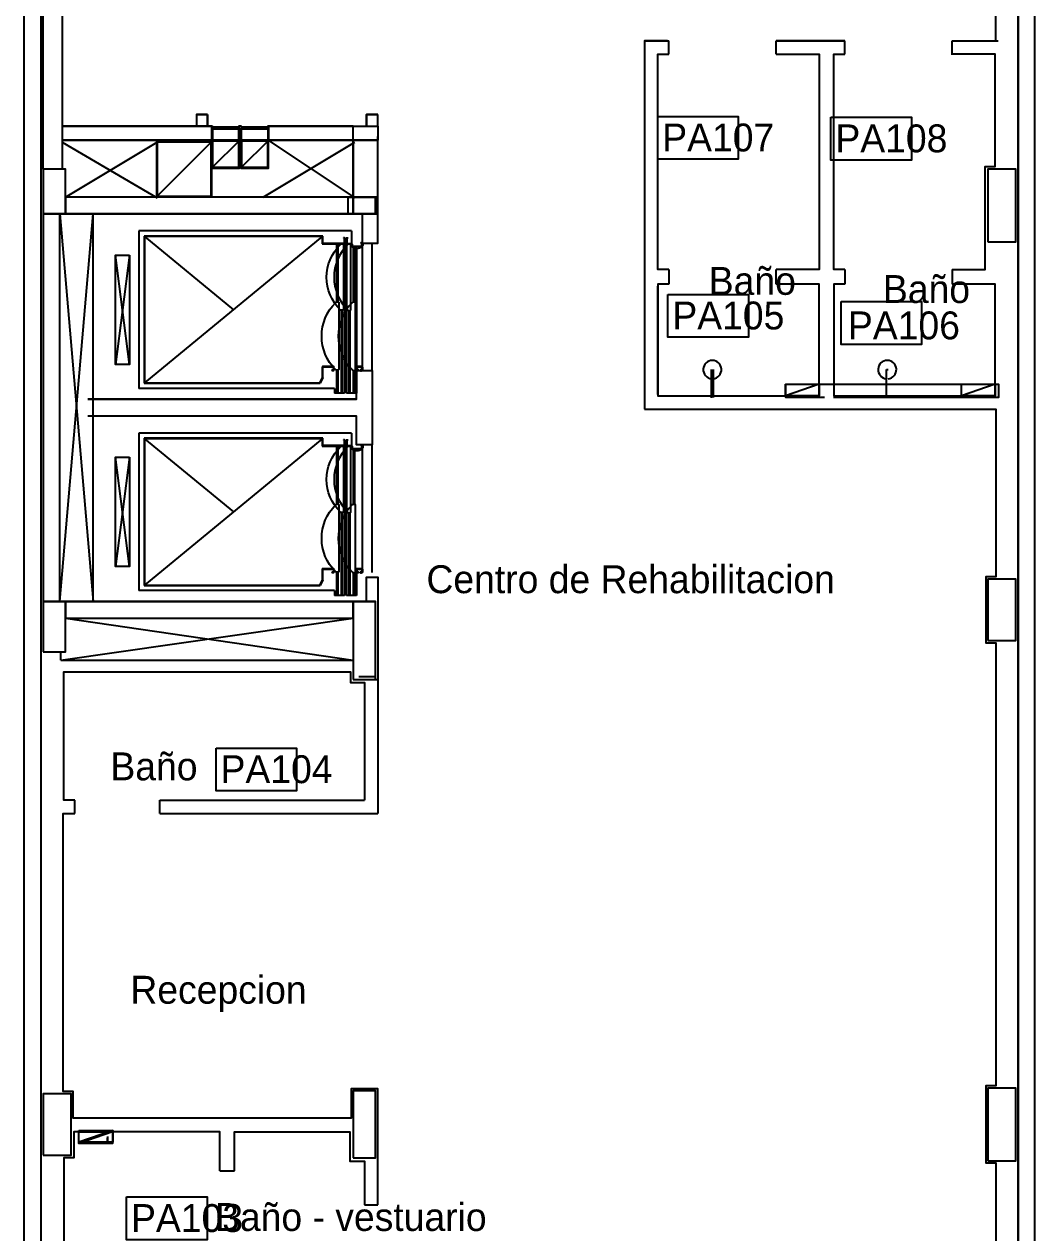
# Model space of a CAD drawing. Header units: millimetres. Extents: x 1473.7 to 1568.7, y 1808.4 to 1881.8.
# Drawn here: x 1500.62 to 1509.68, y 1855.79 to 1866.62 of the extents above; entities that cross this region are included whole.
import ezdxf

# ---------------------------------------------------------------- set-up
doc = ezdxf.new("R2010")
doc.units = ezdxf.units.MM
doc.layers.get('0').update_dxf_attribs({"linetype": 'CONTINUOUS'})
for name, color, linetype in [('0-OBSERVACIONES', 6, 'CONTINUOUS'), ('0000-TEXTO', 7, 'CONTINUOUS'), ('00000-CROQUIS', 6, 'CONTINUOUS'), ('AR - ASCENSOR', 1, 'CONTINUOUS'), ('AR - CAJAS', 1, 'CONTINUOUS'), ('AR - LADRILLO VISTO', 3, 'CONTINUOUS'), ('AR - PROYECCION 1', 2, 'CONTINUOUS'), ('AR - PROYECCION 2', 1, 'CONTINUOUS'), ('AR - REVESTIMIENTO', 21, 'CONTINUOUS'), ('AR - REVOQUE', 8, 'CONTINUOUS'), ('AV-HUMO', 6, 'CONTINUOUS'), ('AV-PLENO', 9, 'CONTINUOUS'), ('ELEVADOR', 4, 'CONTINUOUS'), ('ES - LINEA OFICIAL', 6, 'CONTINUOUS'), ('ES-COLUMNAS', 5, 'CONTINUOUS'), ('ES-TABIQUES', 5, 'CONTINUOUS'), ('ESTRUCTURA', 3, 'CONTINUOUS'), ('MURO', 7, 'CONTINUOUS'), ('TEXTO', 7, 'CONTINUOUS')]:
    doc.layers.add(name, color=color, linetype=linetype)

msp = doc.modelspace()

# ---------------------------------------------------------------- linework, layer by layer
at = {"color": 5}
for p, q in [((1506.404941, 1866.353462), (1506.404941, 1866.473462)), ((1507.364941, 1866.353462), (1507.364941, 1866.473462)), ((1507.982441, 1866.353462), (1507.982441, 1866.473462)), ((1508.942441, 1866.348462), (1508.942441, 1866.473462)), ((1506.404941, 1864.423462), (1506.404941, 1864.293462)), ((1507.364941, 1864.293462), (1507.364941, 1864.423462)), ((1507.982441, 1864.423462), (1507.982441, 1864.293462)), ((1508.942441, 1864.423462), (1508.942441, 1864.293462)), ((1500.954941, 1860.923462), (1500.954941, 1860.998462)), ((1500.954941, 1860.923462), (1503.574941, 1860.923462)), ((1501.079941, 1859.548462), (1501.079941, 1859.668462)), ((1501.839941, 1859.548462), (1501.839941, 1859.668462)), ((1502.379941, 1856.346075), (1502.509941, 1856.346075)), ((1503.674941, 1856.041498), (1503.794941, 1856.041498))]:
    msp.add_line(p, q, dxfattribs=at)
at = {"color": 2}
for p, q in [((1503.694941, 1865.813436), (1503.794941, 1865.813436)), ((1503.574941, 1865.623436), (1503.574941, 1865.708436)), ((1503.774941, 1860.748462), (1503.794941, 1860.748462))]:
    msp.add_line(p, q, dxfattribs=at)
for points in [[(1503.794941, 1865.813436), (1503.694941, 1865.813436), (1503.694941, 1865.708436), (1503.794941, 1865.708436)], [(1502.307459, 1865.708436), (1502.313653, 1865.708436), (1502.313653, 1865.435901), (1502.307459, 1865.435901)], [(1502.572266, 1865.708436), (1502.549636, 1865.708436), (1502.549636, 1865.68366), (1502.572266, 1865.68366)], [(1502.814443, 1865.708436), (1502.808249, 1865.708436), (1502.808249, 1865.435901), (1502.814443, 1865.435901)], [(1503.574941, 1865.708436), (1503.794941, 1865.708436), (1503.794941, 1865.58377), (1503.574941, 1865.58377)], [(1503.527565, 1864.923436), (1503.774941, 1864.923436), (1503.774941, 1865.073436), (1503.527565, 1865.073436)], [(1503.794941, 1865.073436), (1503.774941, 1865.073436), (1503.774941, 1864.923436), (1503.794941, 1864.923436)], [(1503.654941, 1864.660638), (1503.794941, 1864.660638), (1503.794941, 1864.923436), (1503.654941, 1864.923436)]]:
    msp.add_lwpolyline(points, close=True, dxfattribs=at)
for points in [[(1502.549636, 1865.699871), (1502.313653, 1865.699871)], [(1502.549636, 1865.693546), (1502.313653, 1865.693546)], [(1502.549636, 1865.68366), (1502.313653, 1865.68366), (1502.317497, 1865.6888)], [(1502.549636, 1865.6888), (1502.313653, 1865.6888)], [(1502.808861, 1865.68366), (1502.572266, 1865.68366), (1502.549636, 1865.68366)], [(1502.808249, 1865.699871), (1502.572266, 1865.699871)], [(1502.808249, 1865.693546), (1502.572266, 1865.693546)], [(1502.808249, 1865.6888), (1502.572266, 1865.6888)]]:
    msp.add_lwpolyline(points, dxfattribs=at)
at = {"layer": '0-OBSERVACIONES'}
for points in [[(1500.964941, 1865.323436), (1500.794941, 1865.323436), (1500.794941, 1868.988483), (1500.964941, 1868.988483)], [(1502.268521, 1865.813436), (1502.168521, 1865.813436), (1502.168521, 1865.708436), (1502.268521, 1865.708436)], [(1500.964941, 1865.58377), (1502.307459, 1865.58377), (1502.307459, 1865.708436), (1500.964941, 1865.708436)], [(1502.814443, 1865.58377), (1503.574941, 1865.58377), (1503.574941, 1865.708436), (1502.814443, 1865.708436)], [(1503.574941, 1865.073436), (1503.794941, 1865.073436), (1503.794941, 1865.58377), (1503.574941, 1865.58377)]]:
    msp.add_lwpolyline(points, close=True, dxfattribs=at)
for points in [[(1500.964941, 1866.213756), (1500.964941, 1865.323436)], [(1502.168521, 1865.813436), (1502.268521, 1865.813436)], [(1502.313653, 1865.575773), (1502.313653, 1865.708436)], [(1502.549024, 1865.581967), (1502.549024, 1865.68366)], [(1502.555218, 1865.505708), (1502.555218, 1865.68366)], [(1502.566684, 1865.505708), (1502.566684, 1865.68366)], [(1502.572878, 1865.581967), (1502.572878, 1865.68366)], [(1502.814443, 1865.581967), (1502.814443, 1865.708436)], [(1503.574941, 1865.58377), (1500.964941, 1865.58377)], [(1503.574941, 1864.923436), (1503.574941, 1865.58377)], [(1503.794941, 1864.998436), (1503.794941, 1865.616972)]]:
    msp.add_lwpolyline(points, dxfattribs=at)
at = {"layer": '00000-CROQUIS'}
for points in [[(1503.574941, 1865.58377), (1503.794941, 1865.58377)], [(1503.581191, 1865.58377), (1503.794941, 1865.58377)], [(1503.519941, 1865.073436), (1503.758703, 1865.073436)]]:
    msp.add_lwpolyline(points, dxfattribs=at)
at = {"layer": 'AR - ASCENSOR', "linetype": 'CONTINUOUS'}
for p, q in [((1501.653227, 1864.76978), (1501.653228, 1863.358903)), ((1503.559938, 1864.76978), (1501.653227, 1864.76978)), ((1501.699227, 1864.72378), (1501.699228, 1863.404903)), ((1503.301688, 1864.72378), (1501.699227, 1864.72378)), ((1501.703227, 1864.71978), (1501.703228, 1863.408903)), ((1501.703227, 1864.71978), (1502.500458, 1864.064342)), ((1503.297688, 1864.71978), (1501.703227, 1864.71978)), ((1503.297688, 1864.71978), (1501.703228, 1863.408903)), ((1503.297688, 1864.71978), (1503.297688, 1864.654578)), ((1503.301688, 1864.658578), (1503.301688, 1864.72378)), ((1503.494966, 1864.70978), (1503.486966, 1864.70978)), ((1503.486966, 1864.70978), (1503.486966, 1864.70578)), ((1503.486966, 1864.70578), (1503.492966, 1864.70578)), ((1503.492966, 1864.70578), (1503.492966, 1864.658578)), ((1503.496966, 1864.656578), (1503.496966, 1864.70778)), ((1503.559938, 1864.76978), (1503.559938, 1864.658494)), ((1503.297688, 1864.654578), (1503.494966, 1864.654578)), ((1503.492966, 1864.658578), (1503.301688, 1864.658578)), ((1503.425966, 1864.654578), (1503.425966, 1864.131665)), ((1503.435966, 1864.654578), (1503.435966, 1864.131665)), ((1503.496966, 1864.656578), (1503.496966, 1863.31478)), ((1503.513938, 1864.656578), (1503.513938, 1863.31478)), ((1503.574938, 1864.629578), (1503.574938, 1864.131665)), ((1503.584938, 1864.629578), (1503.584938, 1864.131665)), ((1503.604938, 1864.629578), (1503.604938, 1863.31478)), ((1503.654938, 1864.631578), (1503.654936, 1863.554807)), ((1503.744942, 1863.519807), (1503.744941, 1864.664578)), ((1501.569372, 1863.574342), (1501.444941, 1864.554342)), ((1501.569372, 1864.554342), (1501.444941, 1863.574342)), ((1503.466966, 1864.058764), (1503.466966, 1863.31478)), ((1503.476966, 1864.058764), (1503.476966, 1863.31478)), ((1503.533938, 1864.058764), (1503.533938, 1863.31478)), ((1503.543938, 1864.058764), (1503.543938, 1863.31478)), ((1503.297689, 1863.552807), (1503.297689, 1863.456807)), ((1503.398726, 1863.554807), (1503.299689, 1863.554807)), ((1503.301689, 1863.550807), (1503.396726, 1863.550807)), ((1503.301689, 1863.456637), (1503.301689, 1863.550807)), ((1503.383904, 1863.523807), (1503.383904, 1863.519807)), ((1503.396726, 1863.523807), (1503.383904, 1863.523807)), ((1503.383904, 1863.519807), (1503.398726, 1863.519807)), ((1503.396726, 1863.550807), (1503.396726, 1863.523807)), ((1503.400726, 1863.521807), (1503.400726, 1863.552807)), ((1503.425966, 1863.522602), (1503.425966, 1863.31478)), ((1503.435966, 1863.522602), (1503.435966, 1863.31478)), ((1503.574939, 1863.522602), (1503.574938, 1863.31478)), ((1503.584939, 1863.522602), (1503.584938, 1863.31478)), ((1501.699228, 1863.404903), (1503.277397, 1863.404903)), ((1501.703228, 1863.408903), (1503.273723, 1863.408903)), ((1503.297689, 1863.456807), (1503.273723, 1863.408903)), ((1503.301689, 1863.456637), (1503.277397, 1863.404903)), ((1503.405966, 1863.358903), (1501.653228, 1863.358903)), ((1503.405966, 1863.358903), (1503.405966, 1863.31478)), ((1503.496966, 1863.31478), (1503.405966, 1863.31478)), ((1503.604938, 1863.31478), (1503.513938, 1863.31478)), ((1501.653227, 1862.957293), (1501.653228, 1861.546416)), ((1503.559938, 1862.957293), (1501.653227, 1862.957293)), ((1503.559938, 1862.957293), (1503.559938, 1862.846007)), ((1501.699227, 1862.911293), (1501.699228, 1861.592416)), ((1503.301688, 1862.911293), (1501.699227, 1862.911293)), ((1501.703227, 1862.907293), (1501.703228, 1861.596416)), ((1501.703227, 1862.907293), (1502.500458, 1862.251855)), ((1503.297688, 1862.907293), (1501.703227, 1862.907293)), ((1503.297688, 1862.907293), (1501.703228, 1861.596416)), ((1503.297688, 1862.907293), (1503.297688, 1862.842091)), ((1503.301688, 1862.846091), (1503.301688, 1862.911293)), ((1503.494965, 1862.897293), (1503.486965, 1862.897293)), ((1503.486965, 1862.897293), (1503.486965, 1862.893293)), ((1503.486965, 1862.893293), (1503.492965, 1862.893293)), ((1503.492965, 1862.893293), (1503.492965, 1862.846091)), ((1503.496965, 1862.844091), (1503.496965, 1862.895293)), ((1503.744942, 1861.70732), (1503.744941, 1862.852091)), ((1501.569371, 1861.761855), (1501.444941, 1862.741855)), ((1501.569371, 1862.741855), (1501.444941, 1861.761855)), ((1503.297688, 1862.842091), (1503.494965, 1862.842091)), ((1503.492965, 1862.846091), (1503.301688, 1862.846091)), ((1503.425965, 1862.842091), (1503.425965, 1862.319178)), ((1503.435965, 1862.842091), (1503.435965, 1862.319178)), ((1503.496965, 1862.844091), (1503.496965, 1861.502293)), ((1503.513938, 1862.844091), (1503.513938, 1861.502293)), ((1503.574938, 1862.817091), (1503.574938, 1862.319178)), ((1503.584938, 1862.817091), (1503.584938, 1862.319178)), ((1503.654938, 1862.819091), (1503.654936, 1861.74232)), ((1503.466965, 1862.246277), (1503.466965, 1861.502293)), ((1503.476965, 1862.246277), (1503.476965, 1861.502293)), ((1503.533938, 1862.246277), (1503.533938, 1861.502293)), ((1503.543938, 1862.246277), (1503.543938, 1861.502293)), ((1503.297689, 1861.74032), (1503.297689, 1861.64432)), ((1503.398726, 1861.74232), (1503.299689, 1861.74232)), ((1503.301689, 1861.73832), (1503.396726, 1861.73832)), ((1503.301689, 1861.64415), (1503.301689, 1861.73832)), ((1503.383904, 1861.71132), (1503.383904, 1861.70732)), ((1503.396726, 1861.71132), (1503.383904, 1861.71132)), ((1503.383904, 1861.70732), (1503.398726, 1861.70732)), ((1503.396726, 1861.73832), (1503.396726, 1861.71132)), ((1503.400726, 1861.70932), (1503.400726, 1861.74032)), ((1503.425966, 1861.710114), (1503.425965, 1861.502293)), ((1503.435966, 1861.710114), (1503.435965, 1861.502293)), ((1503.574939, 1861.710114), (1503.574938, 1861.502293)), ((1503.584939, 1861.710114), (1503.584938, 1861.502293)), ((1503.604938, 1861.70732), (1503.604938, 1861.502293)), ((1501.699228, 1861.592416), (1503.277397, 1861.592416)), ((1501.703228, 1861.596416), (1503.273723, 1861.596416)), ((1503.297689, 1861.64432), (1503.273723, 1861.596416)), ((1503.301689, 1861.64415), (1503.277397, 1861.592416)), ((1503.405966, 1861.546416), (1501.653228, 1861.546416)), ((1503.405966, 1861.546416), (1503.405965, 1861.502293)), ((1503.496965, 1861.502293), (1503.405965, 1861.502293)), ((1503.604938, 1861.502293), (1503.513938, 1861.502293))]:
    msp.add_line(p, q, dxfattribs=at)
for points in [[(1503.644938, 1864.664578, -0.414214), (1503.652938, 1864.664578, -0.414214), (1503.654938, 1864.662578, -0.414214), (1503.654938, 1864.631578, 0.414214), (1503.652938, 1864.629578, -0.414214), (1503.562938, 1864.629578, -0.414214), (1503.560938, 1864.631578, -0.414214), (1503.560938, 1864.652578), (1503.558938, 1864.654578), (1503.515938, 1864.654578), (1503.513938, 1864.656578), (1503.513938, 1864.70778), (1503.515938, 1864.70978), (1503.523938, 1864.70978), (1503.523938, 1864.70578), (1503.517938, 1864.70578), (1503.517938, 1864.658578), (1503.558938, 1864.658578), (1503.564938, 1864.652578), (1503.564938, 1864.633578), (1503.650938, 1864.633578), (1503.650938, 1864.660578), (1503.644938, 1864.660578)], [(1503.456966, 1864.063764, -0.414214), (1503.456966, 1864.646073, -0.414214), (1503.461966, 1864.651073, -0.414214), (1503.481966, 1864.651073, -0.414214), (1503.486966, 1864.646073), (1503.486966, 1864.063764), (1503.481966, 1864.058764), (1503.461966, 1864.058764)], [(1503.523938, 1864.646073, 0.414214), (1503.523938, 1864.063764, 0.414214), (1503.528938, 1864.058764, 0.414214), (1503.548938, 1864.058764, 0.414214), (1503.553938, 1864.063764), (1503.553938, 1864.646073), (1503.548938, 1864.651073), (1503.528938, 1864.651073)], [(1503.415966, 1863.527602, -0.414214), (1503.415966, 1864.126665, -0.414214), (1503.420966, 1864.131665, -0.414214), (1503.440966, 1864.131665, -0.414214), (1503.445966, 1864.126665), (1503.445966, 1863.527602), (1503.440966, 1863.522602), (1503.420966, 1863.522602)], [(1503.564938, 1864.126665, 0.414214), (1503.564939, 1863.527602, 0.414214), (1503.569939, 1863.522602, 0.414214), (1503.589939, 1863.522602, 0.414214), (1503.594939, 1863.527602), (1503.594938, 1864.126665), (1503.589938, 1864.131665), (1503.569938, 1864.131665)], [(1503.638117, 1863.523807, 0.414214), (1503.638117, 1863.519807, 0.414214), (1503.652939, 1863.519807, 0.414214), (1503.654939, 1863.521807, 0.414214), (1503.654939, 1863.552807), (1503.652939, 1863.554807), (1503.606939, 1863.554807), (1503.604939, 1863.552807), (1503.604939, 1863.521807), (1503.606939, 1863.519807), (1503.621761, 1863.519807), (1503.621761, 1863.523807), (1503.608939, 1863.523807), (1503.608939, 1863.550807), (1503.650939, 1863.550807), (1503.650939, 1863.523807)], [(1503.644938, 1862.852091, -0.414214), (1503.652938, 1862.852091, -0.414214), (1503.654938, 1862.850091, -0.414214), (1503.654938, 1862.819091, 0.414214), (1503.652938, 1862.817091, -0.414214), (1503.562938, 1862.817091, -0.414214), (1503.560938, 1862.819091, -0.414214), (1503.560938, 1862.840091), (1503.558938, 1862.842091), (1503.515938, 1862.842091), (1503.513938, 1862.844091), (1503.513938, 1862.895293), (1503.515938, 1862.897293), (1503.523938, 1862.897293), (1503.523938, 1862.893293), (1503.517938, 1862.893293), (1503.517938, 1862.846091), (1503.558938, 1862.846091), (1503.564938, 1862.840091), (1503.564938, 1862.821091), (1503.650938, 1862.821091), (1503.650938, 1862.848091), (1503.644938, 1862.848091)], [(1503.456965, 1862.251277, -0.414214), (1503.456965, 1862.833586, -0.414214), (1503.461965, 1862.838586, -0.414214), (1503.481965, 1862.838586, -0.414214), (1503.486965, 1862.833586), (1503.486965, 1862.251277), (1503.481965, 1862.246277), (1503.461965, 1862.246277)], [(1503.523938, 1862.833586, 0.414214), (1503.523938, 1862.251277, 0.414214), (1503.528938, 1862.246277, 0.414214), (1503.548938, 1862.246277, 0.414214), (1503.553938, 1862.251277), (1503.553938, 1862.833586), (1503.548938, 1862.838586), (1503.528938, 1862.838586)], [(1503.415966, 1861.715114, -0.414214), (1503.415965, 1862.314178, -0.414214), (1503.420965, 1862.319178, -0.414214), (1503.440965, 1862.319178, -0.414214), (1503.445965, 1862.314178), (1503.445966, 1861.715114), (1503.440966, 1861.710114), (1503.420966, 1861.710114)], [(1503.564938, 1862.314178, 0.414214), (1503.564939, 1861.715114, 0.414214), (1503.569939, 1861.710114, 0.414214), (1503.589939, 1861.710114, 0.414214), (1503.594939, 1861.715114), (1503.594938, 1862.314178), (1503.589938, 1862.319178), (1503.569938, 1862.319178)], [(1503.638117, 1861.71132, 0.414214), (1503.638117, 1861.70732, 0.414214), (1503.652939, 1861.70732, 0.414214), (1503.654939, 1861.70932, 0.414214), (1503.654939, 1861.74032), (1503.652939, 1861.74232), (1503.606939, 1861.74232), (1503.604939, 1861.74032), (1503.604939, 1861.70932), (1503.606939, 1861.70732), (1503.621761, 1861.70732), (1503.621761, 1861.71132), (1503.608939, 1861.71132), (1503.608939, 1861.73832), (1503.650939, 1861.73832), (1503.650939, 1861.71132)]]:
    msp.add_lwpolyline(points, format="xyb", close=True, dxfattribs=at)
for points in [[(1501.569372, 1864.554342), (1501.569372, 1863.574342), (1501.444941, 1863.574342), (1501.444941, 1864.554342)], [(1501.569371, 1862.741855), (1501.569371, 1861.761855), (1501.444941, 1861.761855), (1501.444941, 1862.741855)]]:
    msp.add_lwpolyline(points, close=True, dxfattribs=at)
for centre, start, end in [((1503.494966, 1864.70778), 0, 90), ((1503.494966, 1864.656578), 270, 0), ((1503.299689, 1863.552807), 90, 180), ((1503.398726, 1863.552807), 0, 90), ((1503.398726, 1863.521807), 270, 0), ((1503.494965, 1862.895293), 0, 90), ((1503.494965, 1862.844091), 270, 0), ((1503.299689, 1861.74032), 90, 180), ((1503.398726, 1861.74032), 0, 90), ((1503.398726, 1861.70932), 270, 0)]:
    msp.add_arc(centre, 0.002, start, end, dxfattribs=at)
at = {"layer": 'AR - CAJAS'}
for p, q in [((1507.752441, 1863.397836), (1507.449482, 1863.293462)), ((1509.329941, 1863.397836), (1509.026982, 1863.293462)), ((1501.417327, 1856.696075), (1501.114368, 1856.591701)), ((1501.418897, 1856.706432), (1501.115938, 1856.602058))]:
    msp.add_line(p, q, dxfattribs=at)
for points in [[(1507.449482, 1863.397836), (1507.752441, 1863.397836), (1507.752441, 1863.293462), (1507.449482, 1863.293462)], [(1509.026982, 1863.397836), (1509.329941, 1863.397836), (1509.329941, 1863.293462), (1509.026982, 1863.293462)], [(1501.114368, 1856.696075), (1501.417327, 1856.696075), (1501.417327, 1856.591701), (1501.114368, 1856.591701)], [(1501.115938, 1856.706432), (1501.418897, 1856.706432), (1501.418897, 1856.602058), (1501.115938, 1856.602058)]]:
    msp.add_lwpolyline(points, close=True, dxfattribs=at)
for points in [[(1501.372901, 1856.591701), (1501.372901, 1856.641524)], [(1501.374471, 1856.602058), (1501.374471, 1856.65188)]]:
    msp.add_lwpolyline(points, dxfattribs=at)
at = {"layer": 'AR - LADRILLO VISTO', "linetype": 'CONTINUOUS'}
for points in [[(1500.624941, 1847.433528), (1500.624941, 1873.703528), (1500.774941, 1873.703528), (1500.774941, 1847.433528), (1500.774941, 1847.433528), (1500.774941, 1847.433528), (1500.624941, 1847.433528)], [(1509.684941, 1847.433528), (1509.684941, 1873.703528), (1509.534941, 1873.703528), (1509.534941, 1847.433528), (1509.534941, 1847.433528), (1509.534941, 1847.433528), (1509.684941, 1847.433528)]]:
    msp.add_lwpolyline(points, dxfattribs=at)
at = {"layer": 'AR - PROYECCION 1'}
for points in [[(1501.244941, 1861.448462), (1501.244941, 1864.923436)], [(1503.604941, 1863.260949), (1501.194941, 1863.260949)]]:
    msp.add_lwpolyline(points, dxfattribs=at)
at = {"layer": 'AR - PROYECCION 2'}
for points in [[(1500.964941, 1865.565532), (1501.818136, 1865.065532)], [(1500.994941, 1865.073436), (1501.818136, 1865.565532)], [(1502.767164, 1865.073436), (1503.590358, 1865.565532)], [(1502.814443, 1865.581967), (1503.590358, 1865.065532)], [(1500.944941, 1861.448462), (1501.244941, 1864.923436)], [(1500.944941, 1864.923436), (1501.244941, 1861.448462)], [(1500.954941, 1860.923462), (1503.574941, 1861.298462)], [(1500.994941, 1861.298462), (1503.574941, 1860.923462)]]:
    msp.add_lwpolyline(points, dxfattribs=at)
at = {"layer": 'AR - REVESTIMIENTO', "linetype": 'CONTINUOUS'}
for points in [[(1506.404941, 1864.423462), (1506.304941, 1864.423462), (1506.304941, 1866.353462), (1506.404941, 1866.353462)], [(1507.364941, 1866.353462), (1507.752441, 1866.353462), (1507.752441, 1864.423462), (1507.364941, 1864.423462)], [(1507.982441, 1864.423462), (1507.882441, 1864.423462), (1507.882441, 1866.353462), (1507.982441, 1866.353462)], [(1508.942441, 1864.423462), (1509.239941, 1864.423462), (1509.239941, 1864.423462), (1509.239941, 1864.423462), (1509.239941, 1865.348436), (1509.329941, 1865.348436), (1509.329941, 1866.353462), (1508.942441, 1866.353462)], [(1506.404941, 1864.293462), (1506.304941, 1864.293462), (1506.304941, 1863.293462), (1507.752441, 1863.293462), (1507.752441, 1864.293462), (1507.364941, 1864.293462)], [(1507.982441, 1864.293462), (1507.882441, 1864.293462), (1507.882441, 1863.293462), (1509.329941, 1863.293462), (1509.329941, 1864.293462), (1508.942441, 1864.293462)], [(1501.079941, 1859.668462), (1500.979941, 1859.668462), (1500.979941, 1860.818462), (1503.549941, 1860.818462), (1503.549941, 1860.723462), (1503.674941, 1860.723462), (1503.674941, 1859.668436)], [(1501.839941, 1859.668462), (1503.674941, 1859.668462)], [(1502.379941, 1856.346075), (1502.379941, 1856.696075), (1501.069941, 1856.696075), (1501.069941, 1856.461075), (1500.979941, 1856.461075), (1500.979941, 1854.737269), (1502.379941, 1854.737269), (1502.379941, 1855.586075)], [(1502.509941, 1856.346075), (1502.509941, 1856.696075), (1503.544941, 1856.696075), (1503.544941, 1856.431075), (1503.674941, 1856.431075), (1503.674941, 1856.041498)]]:
    msp.add_lwpolyline(points, dxfattribs=at)
at = {"layer": 'AR - REVOQUE', "linetype": 'CONTINUOUS'}
for points in [[(1509.334941, 1866.473462), (1509.334941, 1868.868483), (1509.244941, 1868.868483), (1509.244941, 1869.558483), (1509.334941, 1869.558483), (1509.334941, 1872.973528), (1509.244941, 1872.973528), (1509.244942, 1873.482044), (1509.194941, 1873.482044)], [(1501.549941, 1871.703436), (1500.964941, 1871.703436), (1500.964941, 1869.448483), (1501.004941, 1869.448483), (1501.004941, 1868.978483), (1500.964942, 1868.978483), (1500.964941, 1865.708436)], [(1506.390668, 1866.473462), (1506.184941, 1866.473462), (1506.184941, 1863.173462)], [(1506.184941, 1866.473462), (1506.404941, 1866.473462)], [(1507.982441, 1866.473462), (1507.364941, 1866.473462)], [(1507.364941, 1866.473462), (1507.982441, 1866.473462)], [(1508.942441, 1866.473462), (1509.354941, 1866.473462)], [(1502.168521, 1865.813436), (1502.168521, 1865.708436)], [(1502.268521, 1865.813436), (1502.268521, 1865.708436)], [(1502.808249, 1865.708436), (1503.694941, 1865.708436), (1503.694941, 1865.813436)], [(1500.964941, 1865.708436), (1502.168521, 1865.708436)], [(1502.268521, 1865.708436), (1502.313653, 1865.708436)], [(1502.572266, 1865.708436), (1502.549636, 1865.708436)], [(1501.194941, 1863.260949), (1503.604941, 1863.260949), (1503.604941, 1863.519807), (1503.744941, 1863.519807), (1503.744941, 1862.852091), (1503.604941, 1862.852091), (1503.604941, 1863.110949), (1501.194941, 1863.110949)], [(1506.184941, 1863.173462), (1509.334941, 1863.173462), (1509.334941, 1861.668462), (1509.244941, 1861.668462), (1509.244941, 1861.078462), (1509.334941, 1861.078462), (1509.334941, 1857.106075), (1509.244941, 1857.106075), (1509.244941, 1856.416075), (1509.334941, 1856.416075), (1509.334941, 1852.678528), (1509.244941, 1852.678528), (1509.244941, 1851.938528), (1509.334941, 1851.938528), (1509.334941, 1848.283528), (1509.244941, 1848.283528), (1509.244941, 1847.783528), (1508.884941, 1847.783528), (1508.884941, 1847.683528)], [(1503.694938, 1861.448462), (1503.694938, 1861.665867), (1503.794941, 1861.665867), (1503.794941, 1860.728462)], [(1503.794941, 1860.728462), (1503.794941, 1859.548462)], [(1503.794941, 1856.041498), (1503.794941, 1857.081075), (1503.554941, 1857.081075), (1503.554941, 1856.816075), (1501.064941, 1856.816075), (1501.064941, 1857.056075), (1500.974941, 1857.056075), (1500.974941, 1859.548462), (1501.079941, 1859.548462)], [(1501.839941, 1859.548462), (1503.794941, 1859.548462)]]:
    msp.add_lwpolyline(points, dxfattribs=at)
at = {"layer": 'AV-HUMO'}
for points in [[(1501.811942, 1865.571726), (1501.811942, 1865.076208), (1502.307459, 1865.076208), (1502.307459, 1865.571726)], [(1501.818136, 1865.565532), (1501.818136, 1865.082402), (1502.301265, 1865.082402), (1502.301265, 1865.565532)], [(1502.313653, 1865.575773), (1502.313653, 1865.340402), (1502.549024, 1865.340402), (1502.549024, 1865.575773)], [(1502.572878, 1865.575773), (1502.572878, 1865.340402), (1502.808249, 1865.340402), (1502.808249, 1865.575773)]]:
    msp.add_lwpolyline(points, close=True, dxfattribs=at)
for points in [[(1502.549024, 1865.581967), (1502.307459, 1865.581967), (1502.307459, 1865.334208), (1502.555218, 1865.334208), (1502.555218, 1865.581967)], [(1502.566684, 1865.581967), (1502.566684, 1865.334208), (1502.814443, 1865.334208), (1502.814443, 1865.581967), (1502.572878, 1865.581967)]]:
    msp.add_lwpolyline(points, dxfattribs=at)
at = {"layer": 'AV-PLENO'}
for p, q in [((1502.301265, 1865.565532), (1501.818136, 1865.082402)), ((1502.549024, 1865.575773), (1502.313653, 1865.340402)), ((1502.808249, 1865.575773), (1502.572878, 1865.340402))]:
    msp.add_line(p, q, dxfattribs=at)
at = {"layer": 'ELEVADOR'}
for p, q in [((1506.786441, 1863.273875), (1506.786441, 1863.527475)), ((1506.801375, 1863.527475), (1506.801375, 1863.277605)), ((1508.354593, 1863.273875), (1508.354593, 1863.527475)), ((1508.354593, 1863.527475), (1508.369527, 1863.527475))]:
    msp.add_line(p, q, dxfattribs=at)
for centre in [(1506.79391, 1863.527475), (1508.362062, 1863.527475)]:
    msp.add_arc(centre, 0.082047, 275.220601, 264.777435, dxfattribs=at)
at = {"layer": 'ES - LINEA OFICIAL'}
for p, q in [((1509.534941, 1847.433528), (1509.534941, 1880.129025)), ((1500.774941, 1879.670034), (1500.774941, 1847.433528))]:
    msp.add_line(p, q, dxfattribs=at)
at = {"layer": 'ES-COLUMNAS', "linetype": 'CONTINUOUS'}
for points in [[(1500.794941, 1864.923436), (1500.994941, 1864.923436), (1500.994941, 1865.323436), (1500.794941, 1865.323436)], [(1509.264941, 1864.673436), (1509.514941, 1864.673436), (1509.514941, 1865.323436), (1509.264941, 1865.323436)], [(1503.574941, 1864.923436), (1503.774941, 1864.923436), (1503.774941, 1865.073436), (1503.574941, 1865.073436)], [(1509.264941, 1861.098462), (1509.514941, 1861.098462), (1509.514941, 1861.648462), (1509.264941, 1861.648462)], [(1500.794941, 1860.998462), (1500.994941, 1860.998462), (1500.994941, 1861.448462), (1500.794941, 1861.448462)], [(1503.574941, 1860.748462), (1503.774941, 1860.748462), (1503.774941, 1861.448462), (1503.574941, 1861.448462)], [(1500.794941, 1856.486075), (1501.044941, 1856.486075), (1501.044941, 1857.036075), (1500.794941, 1857.036075)], [(1503.574941, 1856.461075), (1503.774941, 1856.461075), (1503.774941, 1857.061075), (1503.574941, 1857.061075)], [(1509.264941, 1856.436075), (1509.514941, 1856.436075), (1509.514941, 1857.086075), (1509.264941, 1857.086075)]]:
    msp.add_lwpolyline(points, close=True, dxfattribs=at)
at = {"layer": 'ES-TABIQUES', "linetype": 'CONTINUOUS'}
for points in [[(1500.994941, 1865.073436), (1500.994941, 1864.923436), (1503.574941, 1864.923436), (1503.574941, 1865.073436)], [(1500.794941, 1861.448462), (1500.944941, 1861.448462), (1500.944941, 1864.923436), (1500.794941, 1864.923436)], [(1500.994941, 1861.448462), (1500.994941, 1861.298462), (1503.574941, 1861.298462), (1503.574941, 1861.448462)]]:
    msp.add_lwpolyline(points, close=True, dxfattribs=at)
at = {"layer": 'ESTRUCTURA', "linetype": 'CONTINUOUS'}
for p, q in [((1500.774941, 1865.073436), (1500.774941, 1861.298462)), ((1503.774941, 1864.923436), (1500.924941, 1864.923436)), ((1500.923174, 1861.448462), (1503.624941, 1861.448462)), ((1500.934698, 1861.448462), (1503.774941, 1861.448462)), ((1503.774941, 1860.773436), (1503.624941, 1860.773436))]:
    msp.add_line(p, q, dxfattribs=at)
at = {"layer": 'MURO'}
for p, q in [((1503.624941, 1865.073436), (1501.199941, 1865.073436)), ((1503.624941, 1864.923436), (1500.924941, 1864.923436)), ((1503.724941, 1864.923436), (1501.274941, 1864.923436))]:
    msp.add_line(p, q, dxfattribs=at)
at = {"layer": 'MURO', "linetype": 'CONTINUOUS'}
msp.add_lwpolyline([(1506.304941, 1863.302755), (1506.304941, 1864.274515)], dxfattribs=at)
at = {"layer": 'MURO', "color": 4}
msp.add_lwpolyline([(1507.799941, 1863.278242), (1507.452162, 1863.278242), (1507.452162, 1863.398142), (1509.360326, 1863.398142), (1509.360326, 1863.278242), (1507.879941, 1863.278242)], dxfattribs=at)
at = {"layer": 'TEXTO'}
for points in [[(1506.304573, 1865.797102), (1507.026721, 1865.797102), (1507.026721, 1865.412695), (1506.304573, 1865.412695)], [(1507.856903, 1865.789292), (1508.57905, 1865.789292), (1508.57905, 1865.404884), (1507.856903, 1865.404884)], [(1506.395298, 1864.201768), (1507.117446, 1864.201768), (1507.117446, 1863.81736), (1506.395298, 1863.81736)], [(1507.947628, 1864.13774), (1508.669776, 1864.13774), (1508.669776, 1863.753332), (1507.947628, 1863.753332)], [(1502.345043, 1860.134897), (1503.067191, 1860.134897), (1503.067191, 1859.75049), (1502.345043, 1859.75049)], [(1501.542773, 1856.111687), (1502.264921, 1856.111687), (1502.264921, 1855.72728), (1501.542773, 1855.72728)]]:
    msp.add_lwpolyline(points, close=True, dxfattribs=at)

# ---------------------------------------------------------------- texts
at = {"layer": '0000-TEXTO', "char_height": 0.25, "attachment_point": 1}
for s, insert, width in [('Baño', (1506.762025, 1864.447477), 0.722222), ('Baño', (1508.323411, 1864.374337), 0.722222), ('Centro de Rehabilitacion', (1504.231039, 1861.773302), 4.069444), ('Baño', (1501.398185, 1860.095788), 0.722222), ('Recepcion', (1501.577187, 1858.093484), 1.527778), ('Baño - vestuario', (1502.336206, 1856.056591), 2.875)]:
    msp.add_mtext(s, dxfattribs=dict(at, insert=insert, width=width))
at = {"layer": 'TEXTO'}
for s, p in [('PA107', (1506.344987, 1865.482577)), ('PA108', (1507.897317, 1865.474766)), ('PA105', (1506.435713, 1863.887242)), ('PA106', (1508.009659, 1863.798452)), ('PA104', (1502.385458, 1859.820372)), ('PA103', (1501.583187, 1855.797162))]:
    msp.add_text(s, height=0.25, dxfattribs=at).set_placement(p)

doc.saveas('drawing.dxf')
